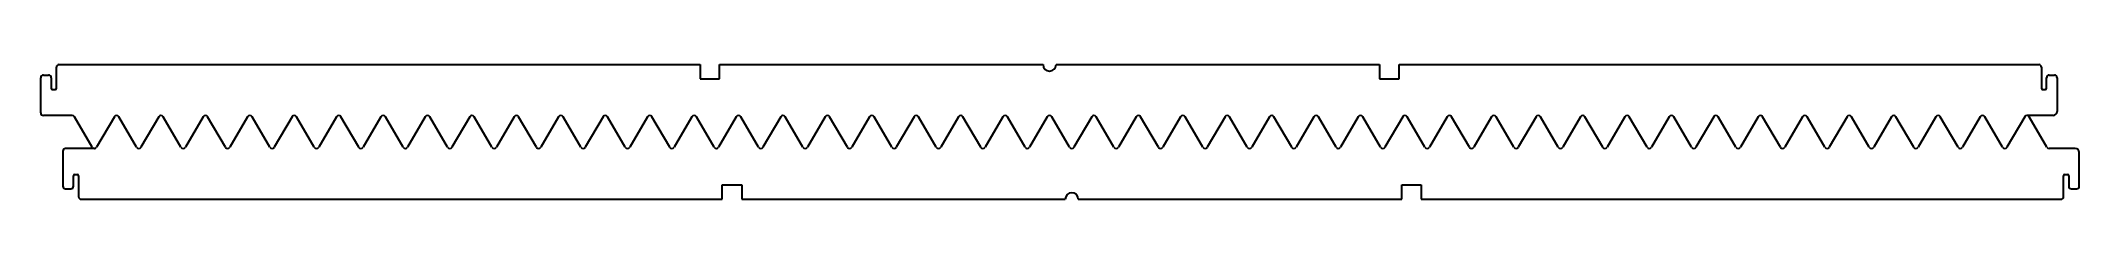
# Model space of a CAD drawing. Header units: millimetres. Extents: x -745 to 815, y 256 to 359.
import ezdxf

# ---------------------------------------------------------------- set-up
doc = ezdxf.new("R2010")
doc.units = ezdxf.units.MM
doc.linetypes.add('SLD-实线', pattern=[0])
doc.layers.add('粗实线', color=7, linetype='SLD-实线', lineweight=30)

msp = doc.modelspace()

# ---------------------------------------------------------------- linework, layer by layer
at = {"layer": '粗实线', "linetype": 'SLD-实线', "lineweight": 30}
for p, q in [((-731, 359.2), (-240.5, 359.2)), ((-240.5, 359.2), (-240.5, 348.2)), ((-225.5, 359.2), (22, 359.2)), ((-225.5, 348.2), (-225.5, 359.2)), ((32, 359.2), (279.5, 359.2)), ((279.5, 359.2), (279.5, 348.2)), ((294.5, 359.2), (784, 359.2)), ((294.5, 348.2), (294.5, 359.2)), ((-745, 322.2), (-745, 349.2)), ((-743, 351.2), (-739, 351.2)), ((-737, 349.2), (-737, 341.2)), ((-733, 341.2), (-733, 357.2)), ((-240.5, 348.2), (-225.5, 348.2)), ((279.5, 348.2), (294.5, 348.2)), ((786, 357.2), (786, 341.2)), ((790, 341.2), (790, 349.2)), ((792, 351.2), (796, 351.2)), ((798, 349.2), (798, 323.2)), ((-736, 340.2), (-734, 340.2)), ((787, 340.2), (789, 340.2)), ((-721, 320.2), (-743, 320.2)), ((-705.7, 295.8), (-719.3, 319.2)), ((-688.7, 319.2), (-702.3, 295.8)), ((-688.7, 319.2), (-702.3, 295.8)), ((-671.7, 295.8), (-685.3, 319.2)), ((-671.7, 295.8), (-685.3, 319.2)), ((-654.7, 319.2), (-668.3, 295.8)), ((-654.7, 319.2), (-668.3, 295.8)), ((-637.7, 295.8), (-651.3, 319.2)), ((-637.7, 295.8), (-651.3, 319.2)), ((-620.7, 319.2), (-634.3, 295.8)), ((-620.7, 319.2), (-634.3, 295.8)), ((-603.7, 295.8), (-617.3, 319.2)), ((-603.7, 295.8), (-617.3, 319.2)), ((-586.7, 319.2), (-600.3, 295.8)), ((-586.7, 319.2), (-600.3, 295.8)), ((-569.7, 295.8), (-583.3, 319.2)), ((-569.7, 295.8), (-583.3, 319.2)), ((-552.7, 319.2), (-566.3, 295.8)), ((-552.7, 319.2), (-566.3, 295.8)), ((-535.7, 295.8), (-549.3, 319.2)), ((-535.7, 295.8), (-549.3, 319.2)), ((-518.7, 319.2), (-532.3, 295.8)), ((-518.7, 319.2), (-532.3, 295.8)), ((-501.7, 295.8), (-515.3, 319.2)), ((-501.7, 295.8), (-515.3, 319.2)), ((-484.7, 319.2), (-498.3, 295.8)), ((-484.7, 319.2), (-498.3, 295.8)), ((-467.7, 295.8), (-481.3, 319.2)), ((-467.7, 295.8), (-481.3, 319.2)), ((-450.7, 319.2), (-464.3, 295.8)), ((-450.7, 319.2), (-464.3, 295.8)), ((-433.7, 295.8), (-447.3, 319.2)), ((-433.7, 295.8), (-447.3, 319.2)), ((-416.7, 319.2), (-430.3, 295.8)), ((-416.7, 319.2), (-430.3, 295.8)), ((-399.7, 295.8), (-413.3, 319.2)), ((-399.7, 295.8), (-413.3, 319.2)), ((-382.7, 319.2), (-396.3, 295.8)), ((-382.7, 319.2), (-396.3, 295.8)), ((-365.7, 295.8), (-379.3, 319.2)), ((-365.7, 295.8), (-379.3, 319.2)), ((-348.7, 319.2), (-362.3, 295.8)), ((-348.7, 319.2), (-362.3, 295.8)), ((-331.7, 295.8), (-345.3, 319.2)), ((-331.7, 295.8), (-345.3, 319.2)), ((-314.7, 319.2), (-328.3, 295.8)), ((-314.7, 319.2), (-328.3, 295.8)), ((-297.7, 295.8), (-311.3, 319.2)), ((-297.7, 295.8), (-311.3, 319.2)), ((-280.7, 319.2), (-294.3, 295.8)), ((-280.7, 319.2), (-294.3, 295.8)), ((-263.7, 295.8), (-277.3, 319.2)), ((-263.7, 295.8), (-277.3, 319.2)), ((-246.7, 319.2), (-260.3, 295.8)), ((-246.7, 319.2), (-260.3, 295.8)), ((-229.7, 295.8), (-243.3, 319.2)), ((-229.7, 295.8), (-243.3, 319.2)), ((-212.7, 319.2), (-226.3, 295.8)), ((-212.7, 319.2), (-226.3, 295.8)), ((-195.7, 295.8), (-209.3, 319.2)), ((-195.7, 295.8), (-209.3, 319.2)), ((-178.7, 319.2), (-192.3, 295.8)), ((-178.7, 319.2), (-192.3, 295.8)), ((-161.7, 295.8), (-175.3, 319.2)), ((-161.7, 295.8), (-175.3, 319.2)), ((-144.7, 319.2), (-158.3, 295.8)), ((-144.7, 319.2), (-158.3, 295.8)), ((-127.7, 295.8), (-141.3, 319.2)), ((-127.7, 295.8), (-141.3, 319.2)), ((-110.7, 319.2), (-124.3, 295.8)), ((-110.7, 319.2), (-124.3, 295.8)), ((-93.7, 295.8), (-107.3, 319.2)), ((-93.7, 295.8), (-107.3, 319.2)), ((-76.7, 319.2), (-90.3, 295.8)), ((-76.7, 319.2), (-90.3, 295.8)), ((-59.7, 295.8), (-73.3, 319.2)), ((-59.7, 295.8), (-73.3, 319.2)), ((-42.7, 319.2), (-56.3, 295.8)), ((-42.7, 319.2), (-56.3, 295.8)), ((-25.7, 295.8), (-39.3, 319.2)), ((-25.7, 295.8), (-39.3, 319.2)), ((-8.7, 319.2), (-22.3, 295.8)), ((-8.7, 319.2), (-22.3, 295.8)), ((8.3, 295.8), (-5.3, 319.2)), ((8.3, 295.8), (-5.3, 319.2)), ((25.3, 319.2), (11.7, 295.8)), ((25.3, 319.2), (11.7, 295.8)), ((42.3, 295.8), (28.7, 319.2)), ((42.3, 295.8), (28.7, 319.2)), ((59.3, 319.2), (45.7, 295.8)), ((59.3, 319.2), (45.7, 295.8)), ((76.3, 295.8), (62.7, 319.2)), ((76.3, 295.8), (62.7, 319.2)), ((93.3, 319.2), (79.7, 295.8)), ((93.3, 319.2), (79.7, 295.8)), ((110.3, 295.8), (96.7, 319.2)), ((110.3, 295.8), (96.7, 319.2)), ((127.3, 319.2), (113.7, 295.8)), ((127.3, 319.2), (113.7, 295.8)), ((144.3, 295.8), (130.7, 319.2)), ((144.3, 295.8), (130.7, 319.2)), ((161.3, 319.2), (147.7, 295.8)), ((161.3, 319.2), (147.7, 295.8)), ((178.3, 295.8), (164.7, 319.2)), ((178.3, 295.8), (164.7, 319.2)), ((195.3, 319.2), (181.7, 295.8)), ((195.3, 319.2), (181.7, 295.8)), ((212.3, 295.8), (198.7, 319.2)), ((212.3, 295.8), (198.7, 319.2)), ((229.3, 319.2), (215.7, 295.8)), ((229.3, 319.2), (215.7, 295.8)), ((246.3, 295.8), (232.7, 319.2)), ((246.3, 295.8), (232.7, 319.2)), ((263.3, 319.2), (249.7, 295.8)), ((263.3, 319.2), (249.7, 295.8)), ((280.3, 295.8), (266.7, 319.2)), ((280.3, 295.8), (266.7, 319.2)), ((297.3, 319.2), (283.7, 295.8)), ((297.3, 319.2), (283.7, 295.8)), ((314.3, 295.8), (300.7, 319.2)), ((314.3, 295.8), (300.7, 319.2)), ((331.3, 319.2), (317.7, 295.8)), ((331.3, 319.2), (317.7, 295.8)), ((348.3, 295.8), (334.7, 319.2)), ((348.3, 295.8), (334.7, 319.2)), ((365.3, 319.2), (351.7, 295.8)), ((365.3, 319.2), (351.7, 295.8)), ((382.3, 295.8), (368.7, 319.2)), ((382.3, 295.8), (368.7, 319.2)), ((399.3, 319.2), (385.7, 295.8)), ((399.3, 319.2), (385.7, 295.8)), ((416.3, 295.8), (402.7, 319.2)), ((416.3, 295.8), (402.7, 319.2)), ((433.3, 319.2), (419.7, 295.8)), ((433.3, 319.2), (419.7, 295.8)), ((450.3, 295.8), (436.7, 319.2)), ((450.3, 295.8), (436.7, 319.2)), ((467.3, 319.2), (453.7, 295.8)), ((467.3, 319.2), (453.7, 295.8)), ((484.3, 295.8), (470.7, 319.2)), ((484.3, 295.8), (470.7, 319.2)), ((501.3, 319.2), (487.7, 295.8)), ((501.3, 319.2), (487.7, 295.8)), ((518.3, 295.8), (504.7, 319.2)), ((518.3, 295.8), (504.7, 319.2)), ((535.3, 319.2), (521.7, 295.8)), ((535.3, 319.2), (521.7, 295.8)), ((552.3, 295.8), (538.7, 319.2)), ((552.3, 295.8), (538.7, 319.2)), ((569.3, 319.2), (555.7, 295.8)), ((569.3, 319.2), (555.7, 295.8)), ((586.3, 295.8), (572.7, 319.2)), ((586.3, 295.8), (572.7, 319.2)), ((603.3, 319.2), (589.7, 295.8)), ((603.3, 319.2), (589.7, 295.8)), ((620.3, 295.8), (606.7, 319.2)), ((620.3, 295.8), (606.7, 319.2)), ((637.3, 319.2), (623.7, 295.8)), ((637.3, 319.2), (623.7, 295.8)), ((654.3, 295.8), (640.7, 319.2)), ((654.3, 295.8), (640.7, 319.2)), ((671.3, 319.2), (657.7, 295.8)), ((671.3, 319.2), (657.7, 295.8)), ((688.3, 295.8), (674.7, 319.2)), ((688.3, 295.8), (674.7, 319.2)), ((705.3, 319.2), (691.7, 295.8)), ((705.3, 319.2), (691.7, 295.8)), ((722.3, 295.8), (708.7, 319.2)), ((722.3, 295.8), (708.7, 319.2)), ((739.3, 319.2), (725.7, 295.8)), ((739.3, 319.2), (725.7, 295.8)), ((756.3, 295.8), (742.7, 319.2)), ((756.3, 295.8), (742.7, 319.2)), ((773.3, 319.2), (759.7, 295.8)), ((773.3, 319.2), (759.7, 295.8)), ((795, 320.2), (775, 320.2)), ((790.3, 295.8), (776.7, 319.2)), ((-728, 292.8), (-728, 265.8)), ((-704, 294.8), (-726, 294.8)), ((812, 294.8), (792, 294.8)), ((815, 265.8), (815, 291.8)), ((-720, 265.8), (-720, 273.8)), ((-719, 274.8), (-717, 274.8)), ((-716, 273.8), (-716, 257.8)), ((-223.5, 266.8), (-208.5, 266.8)), ((-223.5, 255.8), (-223.5, 266.8)), ((-208.5, 266.8), (-208.5, 255.8)), ((296.5, 266.8), (311.5, 266.8)), ((296.5, 255.8), (296.5, 266.8)), ((311.5, 266.8), (311.5, 255.8)), ((803, 257.8), (803, 273.8)), ((804, 274.8), (806, 274.8)), ((807, 273.8), (807, 265.8)), ((-726, 263.8), (-722, 263.8)), ((-714, 255.8), (-223.5, 255.8)), ((-208.5, 255.8), (39, 255.8)), ((49, 255.8), (296.5, 255.8)), ((311.5, 255.8), (801, 255.8)), ((809, 263.8), (813, 263.8))]:
    msp.add_line(p, q, dxfattribs=at)
for centre, radius, start, end in [((-731, 357.2), 2, 90, 180), ((27, 359.2), 5, 180, 0), ((784, 357.2), 2, 0, 90), ((-743, 349.2), 2, 90, 180), ((-739, 349.2), 2, 0, 90), ((792, 349.2), 2, 90, 180), ((796, 349.2), 2, 0, 90), ((-736, 341.2), 1, 180, 270), ((-734, 341.2), 1, 270, 0), ((787, 341.2), 1, 180, 270), ((789, 341.2), 1, 270, 0), ((-743, 322.2), 2, 180, 270), ((-721, 318.2), 2, 30.0008, 90.0001), ((-687, 318.2), 2, 30, 150), ((-687, 318.2), 2, 30, 150), ((-653, 318.2), 2, 30, 150), ((-653, 318.2), 2, 30, 150), ((-619, 318.2), 2, 30, 150), ((-619, 318.2), 2, 30, 150), ((-585, 318.2), 2, 30, 150), ((-585, 318.2), 2, 30, 150), ((-551, 318.2), 2, 30, 150), ((-551, 318.2), 2, 30, 150), ((-517, 318.2), 2, 30, 150), ((-517, 318.2), 2, 30, 150), ((-483, 318.2), 2, 30, 150), ((-483, 318.2), 2, 30, 150), ((-449, 318.2), 2, 30, 150), ((-449, 318.2), 2, 30, 150), ((-415, 318.2), 2, 30, 150), ((-415, 318.2), 2, 30, 150), ((-381, 318.2), 2, 30, 150), ((-381, 318.2), 2, 30, 150), ((-347, 318.2), 2, 30, 150), ((-347, 318.2), 2, 30, 150), ((-313, 318.2), 2, 30, 150), ((-313, 318.2), 2, 30, 150), ((-279, 318.2), 2, 30, 150), ((-279, 318.2), 2, 30, 150), ((-245, 318.2), 2, 30, 150), ((-245, 318.2), 2, 30, 150), ((-211, 318.2), 2, 30, 150), ((-211, 318.2), 2, 30, 150), ((-177, 318.2), 2, 30, 150), ((-177, 318.2), 2, 30, 150), ((-143, 318.2), 2, 30, 150), ((-143, 318.2), 2, 30, 150), ((-109, 318.2), 2, 30, 150), ((-109, 318.2), 2, 30, 150), ((-75, 318.2), 2, 30, 150), ((-75, 318.2), 2, 30, 150), ((-41, 318.2), 2, 30, 150), ((-41, 318.2), 2, 30, 150), ((-7, 318.2), 2, 30, 150), ((-7, 318.2), 2, 30, 150), ((27, 318.2), 2, 30, 150), ((27, 318.2), 2, 30, 150), ((61, 318.2), 2, 30, 150), ((61, 318.2), 2, 30, 150), ((95, 318.2), 2, 30, 150), ((95, 318.2), 2, 30, 150), ((129, 318.2), 2, 30, 150), ((129, 318.2), 2, 30, 150), ((163, 318.2), 2, 30, 150), ((163, 318.2), 2, 30, 150), ((197, 318.2), 2, 30, 150), ((197, 318.2), 2, 30, 150), ((231, 318.2), 2, 30, 150), ((231, 318.2), 2, 30, 150), ((265, 318.2), 2, 30, 150), ((265, 318.2), 2, 30, 150), ((299, 318.2), 2, 30, 150), ((299, 318.2), 2, 30, 150), ((333, 318.2), 2, 30, 150), ((333, 318.2), 2, 30, 150), ((367, 318.2), 2, 30, 150), ((367, 318.2), 2, 30, 150), ((401, 318.2), 2, 30, 150), ((401, 318.2), 2, 30, 150), ((435, 318.2), 2, 30, 150), ((435, 318.2), 2, 30, 150), ((469, 318.2), 2, 30, 150), ((469, 318.2), 2, 30, 150), ((503, 318.2), 2, 30, 150), ((503, 318.2), 2, 30, 150), ((537, 318.2), 2, 30, 150), ((537, 318.2), 2, 30, 150), ((571, 318.2), 2, 30, 150), ((571, 318.2), 2, 30, 150), ((605, 318.2), 2, 30, 150), ((605, 318.2), 2, 30, 150), ((639, 318.2), 2, 30, 150), ((639, 318.2), 2, 30, 150), ((673, 318.2), 2, 30, 150), ((673, 318.2), 2, 30, 150), ((707, 318.2), 2, 30, 150), ((707, 318.2), 2, 30, 150), ((741, 318.2), 2, 30, 150), ((741, 318.2), 2, 30, 150), ((775, 318.2), 2, 30, 150), ((775, 318.2), 2, 90, 150), ((795, 323.2), 3, 270, 0), ((-726, 292.8), 2, 90, 180), ((-704, 296.8), 2, 210, 330), ((-704, 296.8), 2, 269.9999, 329.9992), ((-670, 296.8), 2, 210, 330), ((-670, 296.8), 2, 210, 330), ((-636, 296.8), 2, 210, 330), ((-636, 296.8), 2, 210, 330), ((-602, 296.8), 2, 210, 330), ((-602, 296.8), 2, 210, 330), ((-568, 296.8), 2, 210, 330), ((-568, 296.8), 2, 210, 330), ((-534, 296.8), 2, 210, 330), ((-534, 296.8), 2, 210, 330), ((-500, 296.8), 2, 210, 330), ((-500, 296.8), 2, 210, 330), ((-466, 296.8), 2, 210, 330), ((-466, 296.8), 2, 210, 330), ((-432, 296.8), 2, 210, 330), ((-432, 296.8), 2, 210, 330), ((-398, 296.8), 2, 210, 330), ((-398, 296.8), 2, 210, 330), ((-364, 296.8), 2, 210, 330), ((-364, 296.8), 2, 210, 330), ((-330, 296.8), 2, 210, 330), ((-330, 296.8), 2, 210, 330), ((-296, 296.8), 2, 210, 330), ((-296, 296.8), 2, 210, 330), ((-262, 296.8), 2, 210, 330), ((-262, 296.8), 2, 210, 330), ((-228, 296.8), 2, 210, 330), ((-228, 296.8), 2, 210, 330), ((-194, 296.8), 2, 210, 330), ((-194, 296.8), 2, 210, 330), ((-160, 296.8), 2, 210, 330), ((-160, 296.8), 2, 210, 330), ((-126, 296.8), 2, 210, 330), ((-126, 296.8), 2, 210, 330), ((-92, 296.8), 2, 210, 330), ((-92, 296.8), 2, 210, 330), ((-58, 296.8), 2, 210, 330), ((-58, 296.8), 2, 210, 330), ((-24, 296.8), 2, 210, 330), ((-24, 296.8), 2, 210, 330), ((10, 296.8), 2, 210, 330), ((10, 296.8), 2, 210, 330), ((44, 296.8), 2, 210, 330), ((44, 296.8), 2, 210, 330), ((78, 296.8), 2, 210, 330), ((78, 296.8), 2, 210, 330), ((112, 296.8), 2, 210, 330), ((112, 296.8), 2, 210, 330), ((146, 296.8), 2, 210, 330), ((146, 296.8), 2, 210, 330), ((180, 296.8), 2, 210, 330), ((180, 296.8), 2, 210, 330), ((214, 296.8), 2, 210, 330), ((214, 296.8), 2, 210, 330), ((248, 296.8), 2, 210, 330), ((248, 296.8), 2, 210, 330), ((282, 296.8), 2, 210, 330), ((282, 296.8), 2, 210, 330), ((316, 296.8), 2, 210, 330), ((316, 296.8), 2, 210, 330), ((350, 296.8), 2, 210, 330), ((350, 296.8), 2, 210, 330), ((384, 296.8), 2, 210, 330), ((384, 296.8), 2, 210, 330), ((418, 296.8), 2, 210, 330), ((418, 296.8), 2, 210, 330), ((452, 296.8), 2, 210, 330), ((452, 296.8), 2, 210, 330), ((486, 296.8), 2, 210, 330), ((486, 296.8), 2, 210, 330), ((520, 296.8), 2, 210, 330), ((520, 296.8), 2, 210, 330), ((554, 296.8), 2, 210, 330), ((554, 296.8), 2, 210, 330), ((588, 296.8), 2, 210, 330), ((588, 296.8), 2, 210, 330), ((622, 296.8), 2, 210, 330), ((622, 296.8), 2, 210, 330), ((656, 296.8), 2, 210, 330), ((656, 296.8), 2, 210, 330), ((690, 296.8), 2, 210, 330), ((690, 296.8), 2, 210, 330), ((724, 296.8), 2, 210, 330), ((724, 296.8), 2, 210, 330), ((758, 296.8), 2, 210, 330), ((758, 296.8), 2, 210, 330), ((792, 296.8), 2, 210, 270), ((812, 291.8), 3, 0, 90), ((-726, 265.8), 2, 180, 270), ((-722, 265.8), 2, 270, 0), ((-719, 273.8), 1, 90, 180), ((-717, 273.8), 1, 0, 90), ((804, 273.8), 1, 90, 180), ((806, 273.8), 1, 0, 90), ((809, 265.8), 2, 180, 270), ((813, 265.8), 2, 270, 0), ((-714, 257.8), 2, 180, 270), ((44, 255.8), 5, 0, 180), ((801, 257.8), 2, 270, 0)]:
    msp.add_arc(centre, radius, start, end, dxfattribs=at)

doc.saveas('drawing.dxf')
